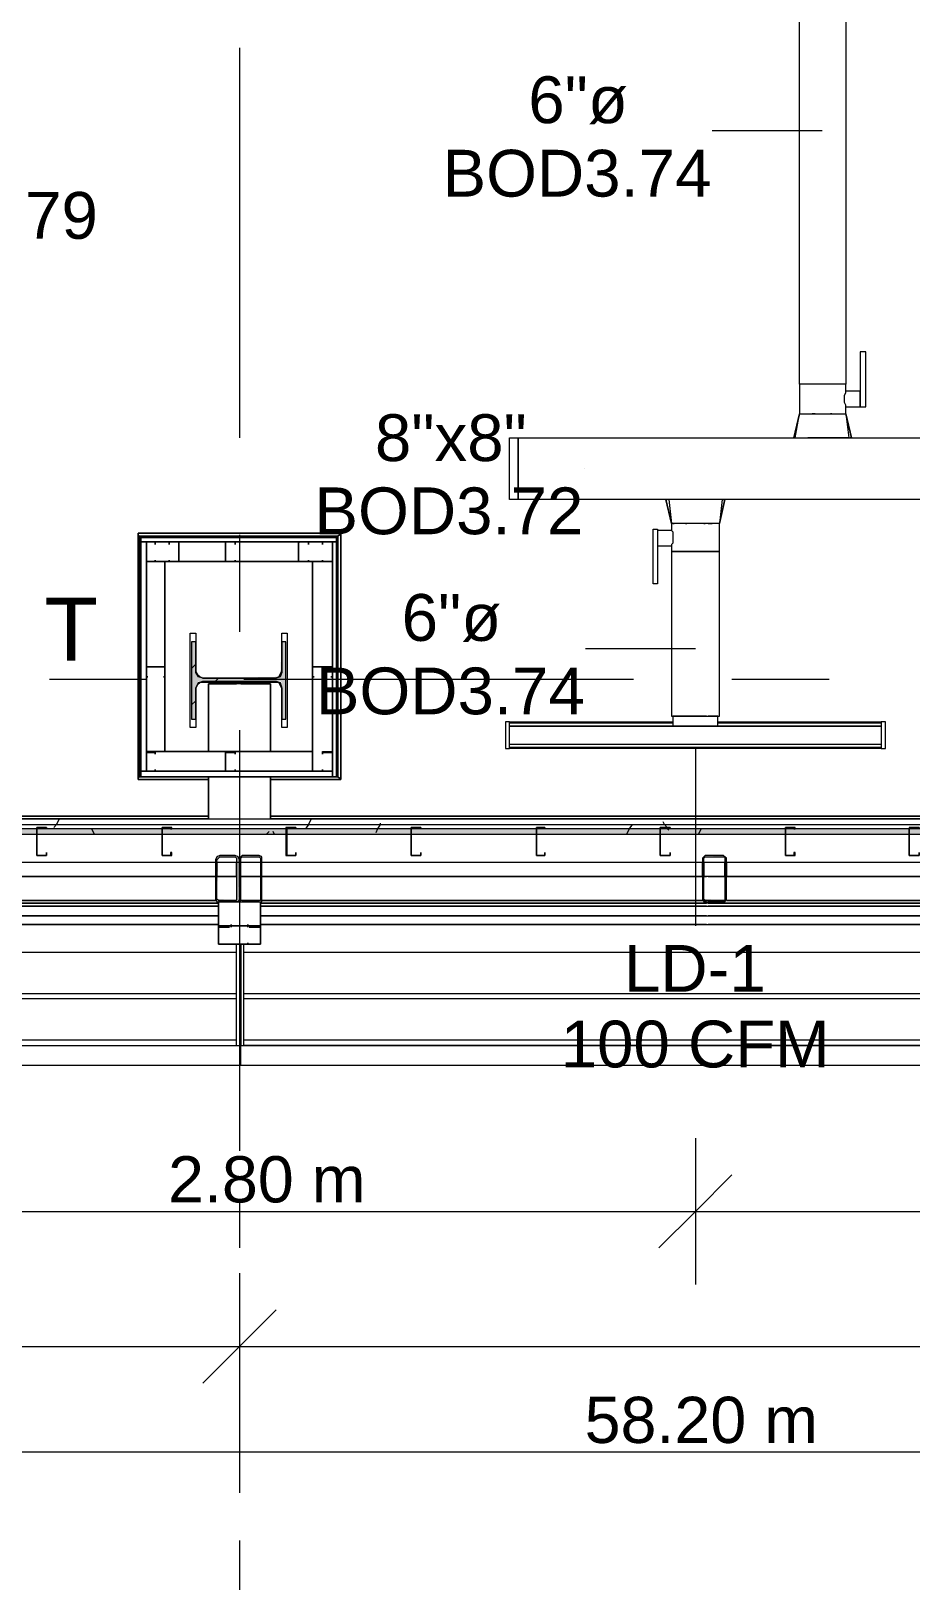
# Model space of a CAD drawing. Header units: metres. Extents: x 39 to 278, y -7 to 151.
# Drawn here: x 73.19 to 76.06, y 8.55 to 13.63 of the extents above; entities that cross this region are included whole.
import ezdxf

# ---------------------------------------------------------------- set-up
doc = ezdxf.new("R2010")
doc.units = ezdxf.units.M
doc.layers.add('HVAC - Ductos', color=5, linetype='Continuous', lineweight=50)
doc.layers.add('PDF_Geometry', color=7, linetype='Continuous', true_color=0xaaaaaa)
doc.layers.add('PDF_Solid Fills', color=7, linetype='Continuous', true_color=0xffffff)
doc.layers.add('PDF_Text', color=7, linetype='Continuous')
doc.styles.add('PDF Helvetica', font='')
doc.styles.get('PDF Helvetica').set_extended_font_data('Helvetica')

msp = doc.modelspace()

# ---------------------------------------------------------------- hatches: boundary and pattern name
at = {"layer": 'PDF_Solid Fills', "lineweight": 0, "transparency": 33554559}
for points in [[(73.7286, 11.5397), (73.7286, 11.6405), (73.7148, 11.6405), (73.7148, 11.3885), (73.7286, 11.3885), (73.7286, 11.4939), (73.7377, 11.5122), (74.0036, 11.5122), (74.0082, 11.5077), (74.0082, 11.3885), (74.0219, 11.3885), (74.0219, 11.6405), (74.0082, 11.6405), (74.0036, 11.5305), (73.9898, 11.526), (73.7515, 11.5214), (73.7515, 11.526), (73.7377, 11.526), (73.7377, 11.5351), (73.7332, 11.5397)], [(73.7973, 10.8018), (73.7973, 10.7926), (73.7979, 10.7926), (73.8661, 10.7972), (73.8707, 10.9386), (73.8707, 10.9393), (73.8661, 10.9439), (73.7973, 10.9439), (73.7927, 10.9347), (73.7927, 10.8018), (73.7973, 10.8064), (73.8019, 10.9393), (73.8615, 10.9393), (73.8615, 10.7972), (73.8019, 10.8018)]]:
    msp.add_hatch(color=256, dxfattribs=at).paths.add_polyline_path(points)
h = msp.add_hatch(color=256, dxfattribs=at)
h.paths.add_polyline_path([(46.8196, 11.0127), (46.8196, 11.031), (45.1878, 11.031), (45.1878, 11.0127)])
h.paths.add_polyline_path([(104.0706, 11.0127), (106.0827, 11.0127), (106.0827, 11.031), (104.0706, 11.031)])
h.paths.add_polyline_path([(104.0659, 11.0127), (104.0659, 11.031), (101.2289, 11.031), (101.2289, 11.0127)])
h.paths.add_polyline_path([(101.2243, 11.0127), (101.2243, 11.031), (99.1984, 11.031), (99.1984, 11.0127)])
h.paths.add_polyline_path([(99.1938, 11.0127), (99.1938, 11.031), (96.3568, 11.031), (96.3568, 11.0127)])
h.paths.add_polyline_path([(96.3522, 11.0127), (96.3522, 11.031), (94.3263, 11.031), (94.3263, 11.0127)])
h.paths.add_polyline_path([(94.3217, 11.0127), (94.3217, 11.031), (93.5151, 11.031), (93.5151, 11.0127)])
h.paths.add_polyline_path([(93.5105, 11.0127), (93.5105, 11.031), (91.4846, 11.031), (91.4846, 11.0127)])
h.paths.add_polyline_path([(91.4801, 11.0127), (91.4801, 11.031), (89.4542, 11.031), (89.4542, 11.0127)])
h.paths.add_polyline_path([(89.4496, 11.0127), (89.4496, 11.031), (88.6429, 11.031), (88.6429, 11.0127)])
h.paths.add_polyline_path([(88.6383, 11.0127), (88.6383, 11.031), (86.6125, 11.031), (86.6125, 11.0127)])
h.paths.add_polyline_path([(86.6079, 11.0127), (86.6079, 11.031), (84.582, 11.031), (84.582, 11.0127)])
h.paths.add_polyline_path([(84.5774, 11.0127), (84.5774, 11.031), (83.7708, 11.031), (83.7708, 11.0127)])
h.paths.add_polyline_path([(83.7662, 11.0127), (83.7662, 11.031), (81.7404, 11.031), (81.7404, 11.0127)])
h.paths.add_polyline_path([(81.7358, 11.0127), (81.7358, 11.031), (78.8986, 11.031), (78.8986, 11.0127)])
h.paths.add_polyline_path([(78.894, 11.0127), (78.894, 11.031), (76.8682, 11.031), (76.8682, 11.0127)])
h.paths.add_polyline_path([(76.8636, 11.0127), (76.8636, 11.031), (74.0265, 11.031), (74.0265, 11.0127)])
h.paths.add_polyline_path([(74.0219, 11.0127), (74.0219, 11.031), (71.9961, 11.031), (71.9961, 11.0127)])
h.paths.add_polyline_path([(71.9915, 11.0127), (71.9915, 11.031), (71.1848, 11.031), (71.1848, 11.0127)])
h.paths.add_polyline_path([(71.1802, 11.0127), (71.1802, 11.031), (69.1543, 11.031), (69.1543, 11.0127)])
h.paths.add_polyline_path([(69.1497, 11.0127), (69.1497, 11.031), (67.1239, 11.031), (67.1239, 11.0127)])
h.paths.add_polyline_path([(67.1193, 11.0127), (67.1193, 11.031), (66.3127, 11.031), (66.3127, 11.0127)])
h.paths.add_polyline_path([(66.3081, 11.0127), (66.3081, 11.031), (64.2822, 11.031), (64.2822, 11.0127)])
h.paths.add_polyline_path([(64.2776, 11.0127), (64.2776, 11.031), (62.2518, 11.031), (62.2518, 11.0127)])
h.paths.add_polyline_path([(62.2472, 11.0127), (62.2472, 11.031), (61.4405, 11.031), (61.4405, 11.0127)])
h.paths.add_polyline_path([(61.436, 11.0127), (61.436, 11.031), (59.4101, 11.031), (59.4101, 11.0127)])
h.paths.add_polyline_path([(59.4055, 11.0127), (59.4055, 11.031), (56.5684, 11.031), (56.5684, 11.0127)])
h.paths.add_polyline_path([(56.5638, 11.0127), (56.5638, 11.031), (54.5379, 11.031), (54.5379, 11.0127)])
h.paths.add_polyline_path([(54.5333, 11.0127), (54.5333, 11.031), (51.6963, 11.031), (51.6963, 11.0127)])
h.paths.add_polyline_path([(51.6917, 11.0127), (51.6917, 11.031), (49.6658, 11.031), (49.6658, 11.0127)])
h.paths.add_polyline_path([(49.6612, 11.0127), (49.6612, 11.031), (48.8546, 11.031), (48.8546, 11.0127)])
h.paths.add_polyline_path([(48.85, 11.0127), (48.85, 11.031), (46.8241, 11.031), (46.8241, 11.0127)])
h = msp.add_hatch(color=256, dxfattribs=at)
h.paths.add_polyline_path([(73.8753, 10.7972), (73.9434, 10.7926), (73.944, 10.7926), (73.944, 10.9439), (73.8753, 10.9439), (73.9394, 10.9393), (73.9394, 10.7972)])
h.paths.add_polyline_path([(73.8753, 10.9347), (73.8707, 10.9347), (73.8707, 10.8018)])
h = msp.add_hatch(color=256, dxfattribs=at)
h.paths.add_polyline_path([(75.3838, 10.7926), (75.4519, 10.7972), (75.3878, 10.8018), (75.3832, 10.8018), (75.3832, 10.7926)])
h.paths.add_polyline_path([(75.4565, 10.9347), (75.4519, 10.9347), (75.4519, 10.7972), (75.4565, 10.9341)])
h.paths.add_polyline_path([(75.4473, 10.9393), (75.4473, 10.9439), (75.3832, 10.9439)])
h.paths.add_polyline_path([(75.3832, 10.9347), (75.3786, 10.9347), (75.3786, 10.8018)])

# ---------------------------------------------------------------- linework, layer by layer
at = {"layer": 'HVAC - Ductos', "lineweight": 0}
for points in [[(75.8461, 13.7535), (75.8461, 12.4793), (75.8415, 12.4793), (75.8369, 12.4793), (75.8232, 12.4793), (75.8095, 12.4793), (75.7911, 12.4793), (75.7682, 12.4793), (75.7498, 12.4793), (75.7315, 12.4793), (75.7178, 12.4793), (75.7041, 12.4793), (75.6949, 12.4793), (75.6949, 13.7535)], [(75.7682, 13.3043), (75.4107, 13.3043)], [(75.6811, 12.3051), (75.6949, 12.3831), (75.6995, 12.3831), (75.7041, 12.3831), (75.7178, 12.3831), (75.7315, 12.3831), (75.7498, 12.3831), (75.7682, 12.3831), (75.7911, 12.3831), (75.8095, 12.3831), (75.8232, 12.3831), (75.8369, 12.3831), (75.8415, 12.3831), (75.8461, 12.3831), (75.8461, 12.406), (75.8919, 12.406), (75.9103, 12.406), (75.9103, 12.5847), (75.8919, 12.5847), (75.8919, 12.406), (75.8919, 12.4106), (75.8919, 12.4151), (75.8919, 12.4197), (75.8919, 12.4243), (75.8919, 12.4335), (75.8919, 12.4381), (75.8919, 12.4426), (75.8919, 12.4518), (75.8919, 12.4564), (75.8461, 12.4564), (75.8461, 12.4793), (75.8415, 12.4793), (75.8369, 12.4793), (75.8232, 12.4793), (75.8095, 12.4793), (75.7911, 12.4793), (75.7682, 12.4793), (75.7498, 12.4793), (75.7315, 12.4793), (75.7178, 12.4793), (75.7041, 12.4793), (75.6949, 12.4793), (75.6949, 12.3831), (75.6995, 12.3831)], [(75.8461, 12.406), (75.8461, 12.4106), (75.8415, 12.4197), (75.8415, 12.4289), (75.8415, 12.4381), (75.8415, 12.4426), (75.8461, 12.4518), (75.8461, 12.4564)], [(75.6765, 12.3051), (75.6949, 12.3831), (75.6765, 12.3051)], [(75.7178, 12.3831), (75.7178, 12.3831)], [(75.8369, 12.3831), (75.8415, 12.3831), (75.8461, 12.3831), (75.8553, 12.3051), (75.8415, 12.3051), (75.8232, 12.3051), (75.8186, 12.3051), (75.814, 12.3051), (75.8049, 12.3051), (75.7911, 12.3051), (75.7865, 12.3051), (75.7819, 12.3051), (75.759, 12.3051), (75.7544, 12.3051), (75.7498, 12.3051), (75.7361, 12.3051), (75.7269, 12.3051), (75.7223, 12.3051)], [(75.7682, 12.3831), (75.7728, 12.3831)], [(75.8232, 12.3831), (75.8232, 12.3831)], [(75.6765, 12.3051), (75.6811, 12.3051), (75.6857, 12.3051), (75.6949, 12.3051)], [(75.6765, 12.3051), (75.6765, 12.3051)], [(75.6995, 12.3051), (75.7178, 12.3051)], [(74.9936, 12.2043), (74.9936, 12.2043)], [(75.4428, 12.1035), (75.4336, 12.0256), (75.4291, 12.0256), (75.4245, 12.0256), (75.4199, 12.0256), (75.4107, 12.0256), (75.3923, 12.0256), (75.374, 12.0256), (75.3557, 12.0256), (75.3373, 12.0256), (75.319, 12.0256), (75.3007, 12.0256), (75.2915, 12.0256), (75.2869, 12.0256), (75.2823, 12.0256), (75.2778, 12.0256), (75.2778, 12.0027), (75.2319, 12.0027), (75.2319, 11.9981), (75.2319, 11.9935), (75.2319, 11.9843), (75.2319, 11.9797), (75.2319, 11.9705), (75.2319, 11.966), (75.2319, 11.9614), (75.2319, 11.9569)], [(75.3053, 12.1035), (75.3007, 12.1035), (75.2823, 12.1035), (75.2732, 12.1035), (75.2686, 12.1035), (75.2778, 12.0256), (75.2595, 12.1035), (75.264, 12.1035), (75.2595, 12.1035), (75.2778, 12.0256)], [(75.3373, 12.1035), (75.3328, 12.1035), (75.3236, 12.1035), (75.3144, 12.1035), (75.3099, 12.1035)], [(75.3694, 12.1035), (75.3419, 12.1035)], [(75.4473, 12.1035), (75.4519, 12.1035), (75.4473, 12.1035), (75.4382, 12.1035), (75.4291, 12.1035), (75.4107, 12.1035), (75.4015, 12.1035), (75.3969, 12.1035), (75.3878, 12.1035), (75.3786, 12.1035), (75.374, 12.1035)], [(75.4519, 12.1035), (75.4336, 12.0256), (75.4519, 12.1035)], [(75.2319, 11.9523), (75.2778, 11.9523), (75.2778, 11.9339), (75.2823, 11.9339), (75.2915, 11.9339), (75.3007, 11.9339), (75.319, 11.9339), (75.3373, 11.9339), (75.3557, 11.9339), (75.374, 11.9339), (75.3923, 11.9339), (75.4107, 11.9339), (75.4199, 11.9339), (75.4291, 11.9339), (75.4336, 11.9339), (75.4336, 12.0256)], [(75.2778, 12.0027), (75.2823, 11.9981), (75.2823, 11.9935), (75.2823, 11.9843), (75.2823, 11.9751), (75.2823, 11.966), (75.2823, 11.9614), (75.2778, 11.9569), (75.2778, 11.9523)], [(75.3557, 11.6176), (74.9982, 11.6176)], [(74.7507, 11.3472), (74.7507, 11.3564), (74.7507, 11.3747), (74.7507, 11.3793), (75.2823, 11.3793)], [(75.3923, 11.3977), (75.374, 11.3977), (75.3557, 11.3977), (75.3373, 11.3977), (75.319, 11.3977), (75.3007, 11.3977), (75.2915, 11.3977), (75.2823, 11.3977), (75.2823, 11.3655), (75.2915, 11.3655), (75.3007, 11.3655), (75.319, 11.3655), (75.3373, 11.3655), (75.3557, 11.3655), (75.374, 11.3655), (75.3923, 11.3655)], [(75.3969, 11.3655), (75.4107, 11.3655), (75.4199, 11.3655), (75.4291, 11.3655), (75.4291, 11.3977), (75.4199, 11.3977), (75.4107, 11.3977), (75.3969, 11.3977)], [(75.4291, 11.3977), (75.4336, 11.3977)], [(75.4291, 11.3793), (75.9607, 11.3793), (75.9607, 11.3747), (75.9607, 11.3564), (75.9607, 11.3472)], [(75.2823, 11.3747), (74.7507, 11.3747)], [(74.7507, 11.3518), (74.7507, 11.3564), (74.7507, 11.361)], [(75.9607, 11.3243), (75.9607, 11.3151), (75.9607, 11.2968), (75.9607, 11.2923), (74.7507, 11.2923), (74.7507, 11.2968), (74.7507, 11.3151), (74.7507, 11.3243)], [(75.9607, 11.3747), (75.4291, 11.3747)], [(75.9607, 11.361), (75.9607, 11.3564), (75.9607, 11.3518)], [(74.7507, 11.3105), (74.7507, 11.3151), (74.7507, 11.3197)], [(74.7507, 11.2968), (75.9607, 11.2968)], [(75.3557, 11.2923), (75.3557, 10.7147)], [(75.9607, 11.3197), (75.9607, 11.3151), (75.9607, 11.3105)]]:
    msp.add_lwpolyline(points, dxfattribs=at)
for points in [[(75.7452, 12.3831), (75.7407, 12.3831), (75.7361, 12.3831), (75.7407, 12.3831)], [(75.8003, 12.3831), (75.7957, 12.3831)], [(75.8599, 12.3051), (75.8644, 12.3051), (75.8461, 12.3831), (75.8644, 12.3051)], [(74.7782, 12.3051), (74.7782, 12.1035), (74.7507, 12.1035), (74.7507, 12.3051)], [(74.7782, 12.3051), (76.5886, 12.3051), (76.5886, 12.1035), (74.7782, 12.1035)], [(75.2182, 12.0073), (75.2319, 12.0073), (75.2319, 11.8285), (75.2182, 11.8285)], [(75.2823, 12.0256), (75.2869, 12.0256)], [(75.3236, 12.0256), (75.3282, 12.0256)], [(75.3832, 12.0256), (75.3878, 12.0256)], [(75.3969, 12.0256), (75.4107, 12.0256)], [(75.4336, 11.9339), (75.4291, 11.9339), (75.4199, 11.9339), (75.4107, 11.9339), (75.3923, 11.9339), (75.374, 11.9339), (75.3557, 11.9339), (75.3373, 11.9339), (75.319, 11.9339), (75.3007, 11.9339), (75.2915, 11.9339), (75.2823, 11.9339), (75.2778, 11.9339), (75.2778, 11.3977), (75.2823, 11.3977), (75.2915, 11.3977), (75.3007, 11.3977), (75.319, 11.3977), (75.3373, 11.3977), (75.3557, 11.3977), (75.374, 11.3977), (75.3923, 11.3977), (75.4107, 11.3977), (75.4199, 11.3977), (75.4291, 11.3977), (75.4336, 11.3977)], [(74.7369, 11.2923), (74.7507, 11.2923), (74.7507, 11.3793), (74.7369, 11.3793)], [(75.9745, 11.2923), (75.9745, 11.3793), (75.9607, 11.3793), (75.9607, 11.2923)], [(74.7507, 11.3655), (75.9607, 11.3655), (74.7507, 11.3655), (75.9607, 11.3655), (75.9607, 11.306), (74.7507, 11.306)]]:
    msp.add_lwpolyline(points, close=True, dxfattribs=at)
at = {"layer": 'HVAC - Ductos', "color": 252, "lineweight": 0, "true_color": 0x939598}
for points in [[(75.3557, 10.0227), (75.3557, 9.7843), (75.3557, 9.5459)], [(75.4748, 9.9035), (75.3557, 9.7843), (75.2365, 9.6651)], [(46.0312, 9.7843), (47.4933, 9.7843), (49.7804, 9.7843), (51.9025, 9.7843), (54.3042, 9.7843), (55.4684, 9.7843), (56.6875, 9.7843), (58.6217, 9.7843), (61.1747, 9.7843), (63.3747, 9.7843), (64.6672, 9.7843), (66.1614, 9.7843), (68.1689, 9.7843), (70.4377, 9.7843), (72.5553, 9.7843), (75.3557, 9.7843), (77.8216, 9.7843), (80.3058, 9.7843), (82.3866, 9.7843), (84.2612, 9.7843), (86.0533, 9.7843), (87.2496, 9.7843), (89.5413, 9.7843)], [(73.8707, 9.5826), (73.8707, 9.3443), (73.8707, 9.1059)], [(73.9898, 9.4635), (73.8707, 9.3443), (73.7515, 9.2251)], [(46.0312, 9.3443), (55.4684, 9.3443), (64.6672, 9.3443), (73.8707, 9.3443), (86.0533, 9.3443), (95.2704, 9.3443), (104.7077, 9.3443)], [(46.0312, 9.0005), (104.7077, 9.0005)]]:
    msp.add_lwpolyline(points, dxfattribs=at)
at = {"layer": 'PDF_Geometry', "lineweight": 0}
for points in [[(73.8707, 13.5747), (73.8707, 12.3051)], [(73.8707, 11.9889), (73.8707, 11.6727)], [(73.5498, 11.9797), (73.5498, 11.2005), (73.5498, 11.9797)], [(73.5498, 11.9797), (73.5498, 11.9797)], [(74.1915, 11.9797), (73.5498, 11.9797), (74.1915, 11.9797)], [(73.5957, 11.9569), (73.5957, 11.9569)], [(73.6415, 11.9569), (73.6415, 11.9569)], [(73.8569, 11.9569), (73.8569, 11.9569)], [(74.0952, 11.9569), (74.0952, 11.9569)], [(74.1411, 11.9569), (74.1411, 11.9569)], [(73.5681, 11.9018), (73.5681, 11.9018)], [(73.5681, 11.9018), (73.5681, 11.9018)], [(73.5957, 11.9064), (73.5957, 11.9064)], [(73.6415, 11.9064), (73.6415, 11.9064)], [(73.6736, 11.9018), (73.6736, 11.9018)], [(73.6736, 11.9018), (73.6736, 11.9018)], [(73.8248, 11.9018), (73.8248, 11.9018)], [(73.8248, 11.9018), (73.8248, 11.9018)], [(73.8569, 11.9064), (73.8569, 11.9064)], [(74.0952, 11.9064), (74.0952, 11.9064)], [(74.1411, 11.9064), (74.1411, 11.9064)], [(74.1732, 11.9018), (74.1732, 11.9018)], [(74.1732, 11.9018), (74.1732, 11.9018)], [(73.5681, 11.5581), (73.5681, 11.5581)], [(73.5681, 11.5581), (73.5681, 11.5581)], [(73.6277, 11.5581), (73.6277, 11.5581)], [(73.6277, 11.5581), (73.6277, 11.5581)], [(73.7148, 11.5535), (73.7286, 11.5673)], [(74.1732, 11.5581), (74.1732, 11.5581)], [(74.1732, 11.5581), (74.1732, 11.5581)], [(73.5681, 11.5168), (73.2519, 11.5168)], [(73.5727, 11.526), (73.5727, 11.526)], [(73.6231, 11.526), (73.6231, 11.526)], [(73.889, 11.5031), (73.8845, 11.5031), (73.8799, 11.5031), (73.8753, 11.5031), (73.8799, 11.5031), (73.8845, 11.5031), (73.889, 11.5031), (73.9715, 11.5031), (73.7699, 11.5031), (73.8477, 11.5031), (73.8523, 11.5031), (73.8569, 11.5031), (73.8615, 11.5031), (73.8569, 11.5031), (73.8523, 11.5031), (73.8477, 11.5031)], [(73.7927, 11.5122), (73.8019, 11.5214)], [(75.1541, 11.5168), (73.8845, 11.5168)], [(73.9715, 11.2831), (73.9715, 11.5031), (73.9715, 11.2831)], [(74.1136, 11.526), (74.1136, 11.526)], [(74.1686, 11.526), (74.1686, 11.526)], [(75.7911, 11.5168), (75.4748, 11.5168)], [(73.7148, 11.4343), (73.7286, 11.4481)], [(73.8707, 11.3518), (73.8707, 10.4581)], [(73.5681, 11.2785), (73.5681, 11.2785)], [(73.5957, 11.2739), (73.5957, 11.2739)], [(73.8248, 11.2785), (73.8248, 11.2785)], [(73.8569, 11.2739), (73.8569, 11.2739)], [(74.1411, 11.2739), (74.1411, 11.2739)], [(73.5957, 11.2235), (73.5957, 11.2235)], [(73.8569, 11.2235), (73.8569, 11.2235)], [(74.1411, 11.2235), (74.1411, 11.2235)], [(73.5498, 11.2005), (73.5498, 11.2005)], [(73.5498, 11.2005), (74.1869, 11.2005), (73.5498, 11.2005)], [(73.5681, 11.2189), (73.5681, 11.2189)], [(73.5681, 11.2189), (73.5681, 11.2189)], [(73.8248, 11.2189), (73.8248, 11.2189)], [(73.8248, 11.2189), (73.8248, 11.2189)], [(74.1869, 11.2005), (74.1869, 11.2005)], [(45.1878, 11.0631), (106.0827, 11.0631)], [(45.1878, 11.0447), (106.0827, 11.0447)], [(64.7726, 11.0631), (73.7699, 11.0631)], [(73.7699, 11.0631), (64.7726, 11.0631)], [(64.7726, 11.0631), (73.7699, 11.0631)], [(73.7699, 11.0631), (64.7726, 11.0631)], [(64.7726, 11.0631), (73.7699, 11.0631)], [(64.7726, 11.0631), (73.7699, 11.0631)], [(64.7726, 11.0631), (73.7699, 11.0631)], [(73.7699, 11.0631), (64.7726, 11.0631)], [(64.7726, 11.0631), (73.7699, 11.0631)], [(73.7699, 11.0631), (64.7726, 11.0631)], [(74.0219, 11.031), (73.6186, 11.031), (73.2107, 11.031), (72.8073, 11.031), (72.3994, 11.031), (71.9961, 11.031)], [(73.9715, 11.0631), (85.9662, 11.0631)], [(85.9662, 11.0631), (73.9715, 11.0631)], [(73.9715, 11.0631), (85.9662, 11.0631)], [(73.9715, 11.0631), (85.9662, 11.0631)], [(73.9715, 11.0631), (85.9662, 11.0631)], [(85.9662, 11.0631), (73.9715, 11.0631)], [(73.9715, 11.0631), (85.9662, 11.0631)], [(85.9662, 11.0631), (73.9715, 11.0631)], [(76.8636, 11.031), (76.4603, 11.031), (76.0524, 11.031), (75.649, 11.031), (75.2411, 11.031), (74.8378, 11.031), (74.4299, 11.031), (74.0265, 11.031)], [(74.0219, 11.0127), (73.6186, 11.0127), (73.2107, 11.0127), (72.8073, 11.0127), (72.3994, 11.0127), (71.9961, 11.0127), (71.5881, 11.0127), (71.1848, 11.0127)], [(76.8636, 11.0127), (76.4603, 11.0127), (76.0524, 11.0127), (75.649, 11.0127), (75.2411, 11.0127), (74.8378, 11.0127), (74.4299, 11.0127), (74.0265, 11.0127)], [(106.0827, 10.921), (45.1878, 10.921)], [(73.7927, 10.921), (73.7927, 10.8751)], [(73.7973, 10.921), (73.7973, 10.8751)], [(73.8615, 10.8751), (73.8615, 10.921)], [(73.944, 10.8751), (73.944, 10.921)], [(75.3786, 10.8751), (75.3786, 10.921)], [(75.3832, 10.921), (75.3832, 10.8751)], [(75.4519, 10.8751), (75.4519, 10.921)], [(75.4565, 10.921), (75.4565, 10.8751)], [(75.3969, 10.8751), (75.4519, 10.8751), (75.3923, 10.8751), (75.3832, 10.8751), (75.3923, 10.8751)], [(70.8181, 10.3251), (73.8615, 10.3251), (73.8615, 10.6551), (73.8432, 10.6551), (73.8386, 10.6551), (73.8432, 10.6551), (73.8982, 10.6551), (73.9027, 10.6551), (73.8982, 10.6551), (73.8982, 10.6597), (73.8982, 10.6551), (73.9027, 10.6551), (73.8982, 10.6551), (73.8432, 10.6551), (73.8386, 10.6551), (73.8432, 10.6551), (73.8019, 10.6551), (73.8019, 10.6597), (73.8019, 10.7101), (73.8019, 10.7147), (73.8019, 10.7193), (73.8019, 10.7881), (73.8019, 10.7926), (73.8019, 10.7881), (73.8019, 10.7193), (73.8019, 10.7147), (73.8019, 10.7101), (73.8019, 10.6597), (73.8019, 10.6551), (73.8432, 10.6551), (73.8982, 10.6551), (73.889, 10.6551), (73.8982, 10.6551), (73.8845, 10.6551), (73.8753, 10.6551), (73.8753, 10.3251)], [(73.8615, 10.7926), (73.8753, 10.7926), (73.8615, 10.7926)], [(73.8615, 10.7926), (73.8753, 10.7926), (73.8615, 10.7926)], [(73.8707, 10.7972), (73.8707, 10.7972)], [(73.8707, 10.7972), (73.8707, 10.7972)], [(75.3969, 10.7881), (76.8544, 10.7881), (75.3923, 10.7881), (73.9394, 10.7881), (75.3923, 10.7881)], [(75.3923, 10.7789), (73.9394, 10.7789), (75.3923, 10.7789), (76.8544, 10.7789), (75.3969, 10.7789)], [(75.3969, 10.7972), (75.4519, 10.7972), (75.3923, 10.7972), (75.3832, 10.7972), (73.944, 10.7972), (75.3832, 10.7972), (75.3923, 10.7972)], [(73.8432, 10.7101), (73.8432, 10.7147), (73.8432, 10.7193)], [(73.8432, 10.7101), (73.8432, 10.7147), (73.8432, 10.7193)], [(73.8432, 10.7193), (73.8432, 10.7147), (73.8432, 10.7101)], [(73.8432, 10.7193), (73.8432, 10.7147), (73.8432, 10.7101)], [(73.8982, 10.7101), (73.8982, 10.7147), (73.8982, 10.7193)], [(73.8982, 10.7101), (73.8982, 10.7147), (73.8982, 10.7193)], [(73.8982, 10.7101), (73.8982, 10.7147), (73.8982, 10.7193)], [(73.8982, 10.7101), (73.8982, 10.7147), (73.8982, 10.7193)], [(75.3923, 10.7468), (73.9394, 10.7468), (75.3923, 10.7468), (76.8544, 10.7468), (75.3969, 10.7468)], [(75.3923, 10.7193), (73.9394, 10.7193), (75.3923, 10.7193), (76.8544, 10.7193), (75.3969, 10.7193)], [(75.3557, 10.7193), (75.4336, 10.7193)], [(73.8019, 10.7147), (73.8019, 10.7147)], [(73.8019, 10.7147), (73.8019, 10.7147)], [(73.8019, 10.7101), (73.8019, 10.7101)], [(73.8019, 10.7101), (73.8019, 10.7101)], [(73.9394, 10.7147), (73.9394, 10.7147)], [(73.9394, 10.7147), (73.9394, 10.7147)], [(73.9394, 10.7101), (73.9394, 10.7101)], [(73.9394, 10.7101), (73.9394, 10.7101)], [(73.8615, 10.6277), (70.8181, 10.6277)], [(73.8432, 10.6551), (73.8432, 10.6551)], [(73.8432, 10.6551), (73.8432, 10.6551)], [(73.8523, 10.6551), (73.8432, 10.6551), (73.8523, 10.6551)], [(73.8432, 10.6551), (73.8432, 10.6551)], [(73.8432, 10.6551), (73.8432, 10.6551)], [(73.8523, 10.6551), (73.8432, 10.6551), (73.8523, 10.6551)], [(73.8615, 10.6551), (73.8569, 10.6551), (73.8707, 10.6551), (73.8753, 10.6551)], [(73.8707, 10.6551), (73.8707, 10.3251)], [(76.9095, 10.3251), (73.8845, 10.3251), (73.8845, 10.6551)], [(76.9095, 10.6277), (73.8845, 10.6277)], [(70.8181, 10.4947), (73.8615, 10.4947)], [(73.8615, 10.4764), (70.8181, 10.4764)], [(73.8845, 10.4947), (76.9095, 10.4947)], [(76.9095, 10.4764), (73.8845, 10.4764)], [(73.8707, 10.4581), (73.8707, 9.9814)], [(67.7381, 10.3251), (70.8089, 10.3251), (70.8044, 10.3251), (73.8753, 10.3251), (73.8707, 10.3251), (76.9232, 10.3251), (76.9186, 10.3251), (79.9758, 10.3251), (79.9712, 10.3251), (83.0237, 10.3251), (83.0191, 10.3251), (86.0762, 10.3251), (86.0716, 10.3251), (89.1425, 10.3251)], [(70.8089, 10.3251), (70.8044, 10.3251), (70.8044, 10.3068), (70.8044, 10.2931), (70.8044, 10.2793), (70.8044, 10.2701), (70.8044, 10.2609), (73.8753, 10.2609), (73.8753, 10.2701), (73.8753, 10.2793), (73.8753, 10.2931), (73.8753, 10.3068), (73.8753, 10.3251), (73.8707, 10.3251), (73.8707, 10.3068), (73.8707, 10.2931), (73.8707, 10.2793), (73.8707, 10.2701), (73.8707, 10.2609), (76.9232, 10.2609)], [(70.8181, 10.3435), (73.8615, 10.3435)], [(73.8845, 10.3435), (76.9095, 10.3435)], [(73.8615, 10.2609), (73.8707, 10.2609)], [(73.8615, 10.2609), (73.8615, 10.2609)], [(73.8707, 10.2609), (73.8707, 10.2609)], [(73.8753, 10.2609), (73.8845, 10.2609)], [(73.8753, 10.2609), (73.8753, 10.2609)], [(73.8845, 10.2609), (73.8845, 10.2609)]]:
    msp.add_lwpolyline(points, dxfattribs=at)
for points in [[(74.1915, 11.9797), (73.5498, 11.9797), (74.1915, 11.9797), (74.1915, 11.9843), (74.1961, 11.9889), (74.2007, 11.9889), (74.2007, 11.9935), (73.5407, 11.9935), (73.5407, 11.9889), (73.5452, 11.9843), (73.5498, 11.9843), (73.5498, 11.9797)], [(73.5498, 11.2005), (73.5452, 11.2005), (73.5407, 11.196), (73.5407, 11.1914), (73.5407, 11.9935), (74.2007, 11.9935), (74.2007, 11.9889), (74.1961, 11.9889), (74.1915, 11.9843), (74.1915, 11.9797), (73.5498, 11.9797), (73.5498, 11.9843), (73.5452, 11.9843), (73.5407, 11.9889), (73.5407, 11.9935), (74.2007, 11.9935), (74.2007, 11.1914), (73.9715, 11.1914), (74.2007, 11.1914), (74.1961, 11.1914), (74.1961, 11.196), (74.1915, 11.2005), (74.1915, 11.9797), (74.1915, 11.9843), (74.1961, 11.9889), (74.2007, 11.9889), (74.2007, 11.9935), (74.2007, 11.9889), (74.1961, 11.9889), (74.1915, 11.9843), (74.1915, 11.9797), (74.1915, 11.2005), (74.1915, 11.9843), (74.1915, 11.2005), (73.9715, 11.2005), (74.1915, 11.2005), (74.109, 11.2005)], [(74.2007, 11.9935), (73.5407, 11.9935), (73.5407, 11.9889), (73.5452, 11.9843), (73.5498, 11.9843), (73.5498, 11.9797), (73.5498, 11.2005), (73.5498, 11.9797), (73.5498, 11.9843), (73.5452, 11.9843), (73.5407, 11.9889), (73.5407, 11.9935), (73.5407, 11.1914), (73.5407, 11.9935), (73.5407, 11.1914), (73.5407, 11.196), (73.5452, 11.2005), (73.5498, 11.2005), (73.5498, 11.9797), (74.1915, 11.9797), (74.1915, 11.2005), (74.1869, 11.2005), (74.1869, 11.9797), (73.5498, 11.9797), (73.5498, 11.966), (74.1869, 11.966), (74.1869, 11.9797), (74.1915, 11.9797), (74.1915, 11.2005), (74.1961, 11.196), (74.1961, 11.1914), (74.2007, 11.1914)], [(74.2007, 11.9935), (74.2007, 11.1914), (74.1961, 11.1914), (74.1961, 11.196), (74.1915, 11.2005), (73.9715, 11.2005), (74.1915, 11.2005), (73.9715, 11.2005), (74.1915, 11.2005), (74.1961, 11.196), (74.1961, 11.1914), (74.2007, 11.1914)], [(73.5498, 11.9843), (73.5498, 11.2005), (73.5498, 11.9843), (74.1915, 11.9843), (73.5452, 11.9843), (73.5452, 11.2005), (73.5452, 11.9843), (74.1915, 11.9843)], [(73.5498, 11.9018), (73.5498, 11.2831), (73.5498, 11.2005), (73.5498, 11.9797)], [(73.5681, 11.966), (73.5498, 11.966), (73.5498, 11.2189), (73.5681, 11.2189)], [(73.5681, 11.9018), (73.5681, 11.9614), (73.5681, 11.966), (73.5957, 11.966), (73.5957, 11.9569), (73.5957, 11.966), (73.5681, 11.966), (73.5681, 11.9614), (73.5681, 11.9018), (73.5957, 11.9018)], [(74.1732, 11.9018), (74.109, 11.9018), (74.109, 11.2831), (74.109, 11.9018), (74.1732, 11.9018), (74.1732, 11.966), (73.5681, 11.966), (73.5681, 11.9018), (73.6277, 11.9018), (74.109, 11.9018), (73.6277, 11.9018), (73.6277, 11.2831), (73.5681, 11.2831), (73.6277, 11.2831), (73.6277, 11.9018), (73.5681, 11.9018), (73.5681, 11.2831), (73.5681, 11.2189), (74.109, 11.2189), (74.1732, 11.2189)], [(73.6736, 11.9018), (73.6736, 11.9614), (73.6736, 11.966), (73.6415, 11.966), (73.6415, 11.9569), (73.6415, 11.966), (73.6736, 11.966), (73.6736, 11.9614), (73.6736, 11.9018), (73.6415, 11.9018)], [(73.8248, 11.9018), (73.8248, 11.9614), (73.8248, 11.966), (73.8569, 11.966), (73.8569, 11.9569), (73.8569, 11.966), (73.8248, 11.966), (73.8248, 11.9614), (73.8248, 11.9018), (73.8569, 11.9018)], [(74.0677, 11.9018), (74.0632, 11.9018), (74.0632, 11.9614), (74.0632, 11.966), (74.0677, 11.966), (74.0952, 11.966), (74.0952, 11.9569), (74.0952, 11.966), (74.0677, 11.966), (74.0632, 11.9614), (74.0632, 11.9018), (74.0677, 11.9018), (74.0952, 11.9018)], [(74.1732, 11.9018), (74.1732, 11.9614), (74.1732, 11.966), (74.1411, 11.966), (74.1411, 11.9569), (74.1411, 11.966), (74.1732, 11.966), (74.1732, 11.9614), (74.1732, 11.9018), (74.1411, 11.9018)], [(74.1732, 11.2005), (74.1869, 11.2005), (74.1869, 11.966), (74.1732, 11.966)], [(74.1915, 11.2005), (74.1915, 11.9018), (74.1915, 11.9797), (74.1915, 11.2005), (74.1915, 11.9843)], [(73.5957, 11.9064), (73.5957, 11.9018)], [(73.6415, 11.9064), (73.6415, 11.9018)], [(73.8569, 11.9064), (73.8569, 11.9018)], [(74.0952, 11.9064), (74.0952, 11.9018)], [(74.1411, 11.9064), (74.1411, 11.9018)], [(74.0082, 11.361), (74.0082, 11.4893), (74.0036, 11.4985), (73.999, 11.5077), (73.9853, 11.5077), (73.7515, 11.5077), (73.7423, 11.5077), (73.7332, 11.4985), (73.7286, 11.4893), (73.7286, 11.361), (73.7103, 11.361), (73.7103, 11.6681), (73.7286, 11.6681), (73.7286, 11.5443), (73.7332, 11.5351), (73.7423, 11.526), (73.7515, 11.5214), (73.9853, 11.5214), (73.999, 11.526), (74.0036, 11.5351), (74.0082, 11.5443), (74.0082, 11.6681), (74.0265, 11.6681), (74.0265, 11.361)], [(74.0082, 11.3885), (74.0219, 11.3885), (74.0219, 11.6405), (74.0082, 11.6405), (74.0082, 11.5397), (74.0036, 11.526), (73.9898, 11.5214), (73.7515, 11.5214), (73.7377, 11.526), (73.7286, 11.5397), (73.7286, 11.6405), (73.7148, 11.6405), (73.7148, 11.3885), (73.7286, 11.3885), (73.7286, 11.4893), (73.7377, 11.5077), (73.7515, 11.5122), (73.9898, 11.5122), (74.0036, 11.5077), (74.0082, 11.4893)], [(73.5681, 11.5581), (73.6277, 11.5581), (73.6277, 11.526), (73.6231, 11.526), (73.6277, 11.526), (73.6277, 11.5581), (73.5681, 11.5581), (73.5681, 11.526)], [(74.109, 11.5581), (74.1136, 11.5581), (74.1732, 11.5581), (74.1732, 11.526), (74.1686, 11.526), (74.1732, 11.526), (74.1732, 11.5581), (74.1136, 11.5581), (74.109, 11.5581), (74.109, 11.526)], [(73.5727, 11.526), (73.5681, 11.526)], [(73.7699, 11.2831), (73.7699, 11.5031)], [(74.1136, 11.526), (74.109, 11.526)], [(73.5681, 11.2189), (73.5681, 11.2785), (73.5681, 11.2831), (73.5957, 11.2831), (73.5957, 11.2739), (73.5957, 11.2785), (73.5681, 11.2785), (73.5681, 11.2189), (73.5957, 11.2189)], [(74.109, 11.2189), (74.109, 11.2831), (73.6277, 11.2831), (74.109, 11.2831)], [(73.8248, 11.2189), (73.8248, 11.2785), (73.8248, 11.2831), (73.8569, 11.2831), (73.8569, 11.2739), (73.8569, 11.2785), (73.8248, 11.2785), (73.8248, 11.2189), (73.8569, 11.2189)], [(74.1686, 11.2189), (74.1732, 11.2189), (74.1732, 11.2785), (74.1686, 11.2785), (74.1411, 11.2785), (74.1411, 11.2739), (74.1411, 11.2831), (74.1686, 11.2831), (74.1732, 11.2831), (74.1732, 11.2785), (74.1732, 11.2189), (74.1686, 11.2189), (74.1411, 11.2189)], [(73.5957, 11.2235), (73.5957, 11.2189)], [(73.8569, 11.2235), (73.8569, 11.2189)], [(74.1411, 11.2235), (74.1411, 11.2189)], [(73.7699, 11.2005), (73.5498, 11.2005), (73.5452, 11.2005), (73.5407, 11.196), (73.5407, 11.1914), (73.7699, 11.1914), (73.5407, 11.1914), (73.5407, 11.196), (73.5452, 11.2005), (73.5498, 11.2005), (73.7699, 11.2005), (73.5452, 11.2005), (73.7699, 11.2005), (73.5498, 11.2005), (73.7699, 11.2005), (73.5498, 11.2005)], [(73.7699, 11.1914), (73.5407, 11.1914)], [(73.5498, 11.2189), (73.5498, 11.2005), (74.1732, 11.2005), (74.1732, 11.2189)], [(73.7699, 11.0631), (73.7699, 11.2005)], [(73.9715, 11.0631), (73.9715, 11.2005)], [(74.1915, 11.2005), (73.9715, 11.2005)], [(74.2007, 11.1914), (73.9715, 11.1914)], [(64.7726, 11.0722), (73.7699, 11.0722)], [(64.7726, 11.0722), (73.7699, 11.0722)], [(73.9715, 11.0722), (85.9662, 11.0722)], [(73.9715, 11.0722), (85.9662, 11.0722)], [(73.2427, 11.0355), (73.2153, 11.0355), (73.2107, 11.0355), (73.2107, 11.031), (73.2107, 10.9439), (73.2153, 10.9439), (73.2427, 10.9439), (73.2427, 10.9531), (73.2427, 10.9439), (73.2153, 10.9439), (73.2107, 10.9439), (73.2107, 11.031), (73.2107, 11.0355), (73.2153, 11.0355), (73.2427, 11.0355), (73.2427, 11.031)], [(73.6507, 11.0355), (73.6186, 11.0355), (73.6186, 11.031), (73.6186, 10.9439), (73.6507, 10.9439), (73.6507, 10.9531), (73.6461, 10.9531), (73.6461, 10.9439), (73.6186, 10.9439), (73.6186, 11.031), (73.6186, 11.0355), (73.6461, 11.0355), (73.6461, 11.031), (73.6507, 11.031)], [(73.9715, 11.0631), (85.9662, 11.0631)], [(74.054, 11.0355), (74.0265, 11.0355), (74.0219, 11.0355), (74.0219, 11.031), (74.0219, 10.9439), (74.0265, 10.9439), (74.054, 10.9439), (74.054, 10.9531), (74.054, 10.9439), (74.0265, 10.9439), (74.0265, 11.031), (74.0265, 11.0355), (74.054, 11.0355), (74.054, 11.031)], [(74.4619, 11.0355), (74.4299, 11.0355), (74.4299, 11.031), (74.4299, 10.9439), (74.4619, 10.9439), (74.4619, 10.9531), (74.4619, 10.9439), (74.4299, 10.9439), (74.4299, 11.031), (74.4299, 11.0355), (74.4619, 11.0355), (74.4619, 11.031)], [(74.8653, 11.0355), (74.8378, 11.0355), (74.8378, 11.031), (74.8378, 10.9439), (74.8653, 10.9439), (74.8653, 10.9531), (74.8653, 10.9439), (74.8378, 10.9439), (74.8378, 11.031), (74.8378, 11.0355), (74.8653, 11.0355), (74.8653, 11.031)], [(75.2732, 11.0355), (75.2457, 11.0355), (75.2411, 11.0355), (75.2411, 11.031), (75.2411, 10.9439), (75.2457, 10.9439), (75.2732, 10.9439), (75.2732, 10.9531), (75.2732, 10.9439), (75.2457, 10.9439), (75.2411, 10.9439), (75.2411, 11.031), (75.2411, 11.0355), (75.2457, 11.0355), (75.2732, 11.0355), (75.2732, 11.031)], [(75.6811, 11.0355), (75.649, 11.0355), (75.649, 11.031), (75.649, 10.9439), (75.6811, 10.9439), (75.6811, 10.9531), (75.6765, 10.9531), (75.6765, 10.9439), (75.649, 10.9439), (75.649, 11.031), (75.649, 11.0355), (75.6765, 11.0355), (75.6765, 11.031), (75.6811, 11.031)], [(76.0845, 11.0355), (76.0569, 11.0355), (76.0524, 11.0355), (76.0524, 11.031), (76.0524, 10.9439), (76.0569, 10.9439), (76.0845, 10.9439), (76.0845, 10.9531), (76.0845, 10.9439), (76.0569, 10.9439), (76.0524, 10.9439), (76.0524, 11.031), (76.0569, 11.0355), (76.0845, 11.0355), (76.0845, 11.031)], [(73.8569, 10.9439), (73.8065, 10.9439), (73.7973, 10.9393), (73.7927, 10.9301), (73.7927, 10.8018), (73.7973, 10.7926), (73.8065, 10.7926), (73.8569, 10.7926), (73.8661, 10.7926), (73.8707, 10.8018), (73.8707, 10.9301), (73.8661, 10.9393)], [(73.7973, 10.9301), (73.8019, 10.9347), (73.8065, 10.9393), (73.8569, 10.9393), (73.8615, 10.9347), (73.8615, 10.9301), (73.8615, 10.8018), (73.8615, 10.7972), (73.8569, 10.7972), (73.8065, 10.7972), (73.8019, 10.7972), (73.7973, 10.8018)], [(73.8799, 10.7926), (73.9349, 10.7926), (73.944, 10.7926), (73.944, 10.8018), (73.944, 10.9301), (73.944, 10.9393), (73.9349, 10.9439), (73.8799, 10.9439), (73.8753, 10.9393), (73.8707, 10.9301), (73.8707, 10.8018), (73.8753, 10.7926)], [(73.9394, 10.8018), (73.9394, 10.7972), (73.9349, 10.7972), (73.8799, 10.7972), (73.8753, 10.7972), (73.8753, 10.8018), (73.8753, 10.9301), (73.8753, 10.9347), (73.8799, 10.9393), (73.9349, 10.9393), (73.9394, 10.9347), (73.9394, 10.9301)], [(75.4565, 10.9347), (75.4519, 10.9393), (75.4473, 10.9439), (75.3878, 10.9439), (75.3832, 10.9393), (75.3786, 10.9347), (75.3786, 10.8018), (75.3832, 10.7926), (75.3878, 10.7926), (75.4473, 10.7926), (75.4519, 10.7926), (75.4565, 10.8018)], [(75.3878, 10.9393), (75.4473, 10.9393), (75.4519, 10.9393), (75.4519, 10.9347), (75.4519, 10.8018), (75.4519, 10.7972), (75.4473, 10.7972), (75.3878, 10.7972), (75.3832, 10.8018), (75.3832, 10.9347)], [(72.3765, 10.8751), (73.7927, 10.8751)], [(73.7973, 10.8751), (73.8615, 10.8751)], [(73.9394, 10.8751), (73.8753, 10.8751)], [(75.3786, 10.8751), (73.944, 10.8751)], [(75.4565, 10.8751), (76.8911, 10.8751)], [(73.7973, 10.7972), (72.3719, 10.7972), (72.3353, 10.7972), (72.3719, 10.7972)], [(73.8019, 10.7881), (72.3353, 10.7881)], [(73.8019, 10.7789), (72.3353, 10.7789)], [(73.8615, 10.7972), (73.8019, 10.7972)], [(73.8615, 10.7926), (73.8753, 10.7926)], [(73.9349, 10.7972), (73.8799, 10.7972)], [(73.9394, 10.6551), (73.8982, 10.6551), (73.9394, 10.6551), (73.9394, 10.6597), (73.9394, 10.7101), (73.9394, 10.7147), (73.9394, 10.7193), (73.9394, 10.7881), (73.9394, 10.7926), (73.9394, 10.7881), (73.9394, 10.7193), (73.9394, 10.7147), (73.9394, 10.7101), (73.9394, 10.6597)], [(76.8911, 10.7972), (75.4565, 10.7972)], [(73.8019, 10.7468), (72.3353, 10.7468)], [(73.8019, 10.7193), (72.3353, 10.7193)], [(73.8432, 10.7193), (73.8432, 10.7147), (73.8432, 10.7101), (73.8432, 10.7147)], [(73.8432, 10.7101), (73.8432, 10.7147), (73.8432, 10.7193), (73.8432, 10.7147)], [(73.8982, 10.7193), (73.8982, 10.7147), (73.8982, 10.7101), (73.8982, 10.7147)], [(73.8982, 10.7193), (73.8982, 10.7147), (73.8982, 10.7101), (73.8982, 10.7147)], [(73.8019, 10.7147), (73.9394, 10.7147)], [(73.8386, 10.7101), (73.8019, 10.7101)], [(73.9394, 10.7101), (73.9027, 10.7101)], [(73.8707, 10.6551), (73.8753, 10.6551), (73.8845, 10.6551), (73.8982, 10.6551), (73.889, 10.6551), (73.8982, 10.6551), (73.8432, 10.6551), (73.8615, 10.6551), (73.8569, 10.6551)], [(73.8707, 10.6277), (73.8753, 10.6277)], [(73.8982, 10.6597), (73.8982, 10.6551)], [(73.8753, 10.4947), (73.8707, 10.4947)], [(73.8707, 10.4764), (73.8753, 10.4764)], [(73.8753, 10.3435), (73.8707, 10.3435)]]:
    msp.add_lwpolyline(points, close=True, dxfattribs=at)
at = {"layer": 'PDF_Geometry', "color": 254, "lineweight": 0, "true_color": 0xeaeaea}
for points in [[(73.284, 11.0631), (73.2748, 11.0447), (73.2657, 11.0355)], [(73.3986, 11.0127), (73.3894, 11.031), (73.3849, 11.031)], [(73.9669, 11.0218), (73.9577, 11.0127)], [(73.9853, 11.0127), (73.9807, 11.0218)], [(74.1044, 11.0631), (74.0952, 11.0447), (74.0861, 11.031)], [(74.329, 11.0493), (74.329, 11.0447), (74.3199, 11.031), (74.3153, 11.0173)], [(75.1495, 11.0447), (75.1403, 11.031), (75.1311, 11.0127)], [(75.2686, 11.0264), (75.264, 11.031), (75.264, 11.0355), (75.2549, 11.0447), (75.2503, 11.0539)], [(75.3786, 11.031), (75.374, 11.031), (75.3648, 11.0127)]]:
    msp.add_lwpolyline(points, dxfattribs=at)
at = {"layer": 'PDF_Geometry', "color": 254, "lineweight": 0, "true_color": 0xd2d2d2}
for points in [[(75.649, 10.9714), (75.649, 10.9714)], [(73.2244, 10.9439), (73.229, 10.9439)], [(73.6186, 10.9531), (73.6186, 10.9531)], [(75.2411, 10.9485), (75.2411, 10.9485)]]:
    msp.add_lwpolyline(points, dxfattribs=at)
at = {"layer": 'PDF_Geometry', "color": 252, "lineweight": 0, "true_color": 0x939598}
for points in [[(73.8707, 9.8209), (73.8707, 9.6651)], [(73.8707, 9.5047), (73.8707, 8.8676)], [(73.8707, 8.7117), (73.8707, 8.5514)]]:
    msp.add_lwpolyline(points, dxfattribs=at)

# ---------------------------------------------------------------- texts
at = {"layer": 'PDF_Text', "lineweight": 0, "attachment_point": 4, "style": 'PDF Helvetica'}
for s, insert, char_height in [('6"ø', (74.8115, 13.4041), 0.15247), ('BOD3.74', (74.5319, 13.1657), 0.15247), ('BOD3.79', (72.5335, 13.0282), 0.15247), ('8"x8"', (74.3119, 12.304), 0.15247), ('BOD3.72', (74.1148, 12.0657), 0.15247), ('T', (73.2347, 11.6816), 0.2055), ('6"ø', (74.399, 11.7173), 0.15247), ('BOD3.74', (74.1194, 11.479), 0.15247), ('LD-1', (75.1232, 10.576), 0.15247), ('100 CFM', (74.9169, 10.3285), 0.15247)]:
    msp.add_mtext(s, dxfattribs=dict(at, insert=insert, char_height=char_height))
at = {"layer": 'PDF_Text', "color": 252, "lineweight": 0, "true_color": 0x939598, "char_height": 0.15059, "attachment_point": 4, "style": 'PDF Helvetica'}
for s, insert in [('2.80 m', (73.6381, 9.8878)), ('58.20 m', (74.9948, 9.104))]:
    msp.add_mtext(s, dxfattribs=dict(at, insert=insert))

doc.saveas('drawing.dxf')
